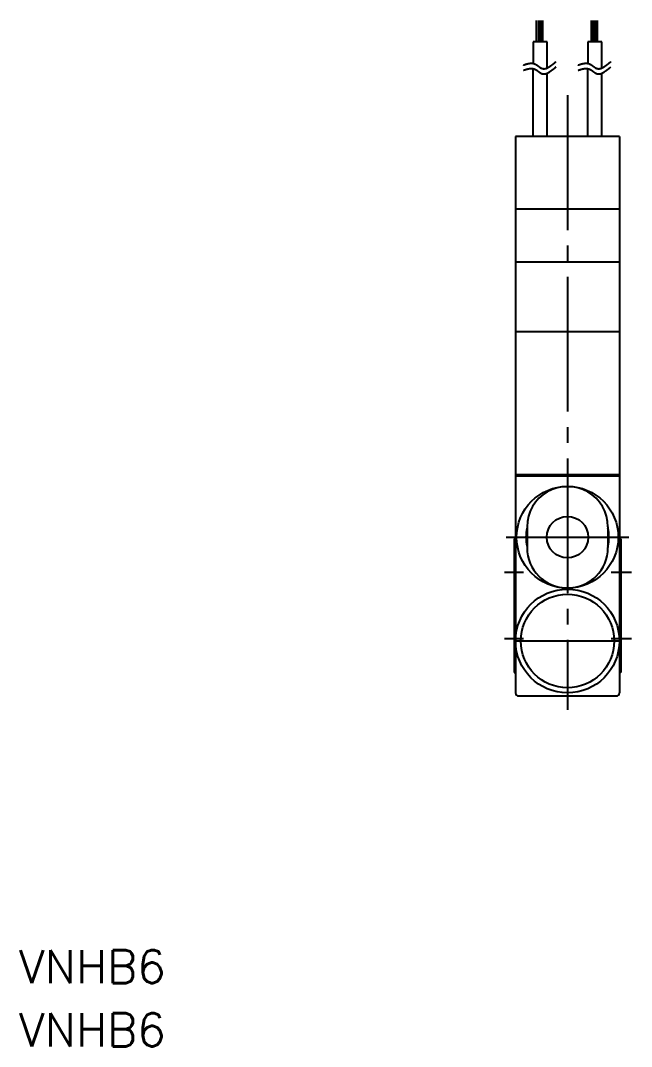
# Model space of a CAD drawing. Extents: x 47 to 209, y 151 to 271.
# Drawn here: x 46.9 to 105.8, y 150.9 to 249.8 of the extents above; entities that cross this region are included whole.
import ezdxf

# ---------------------------------------------------------------- set-up
doc = ezdxf.new("R2010")
doc.units = 0
doc.linetypes.add('CENTER', pattern=[17.5, 13, -1.5, 1.5, -1.5])
doc.layers.get('0').update_dxf_attribs({"linetype": 'CONTINUOUS'})
doc.layers.add('CENTER', color=1, linetype='CENTER')
doc.styles.get("Standard").update_dxf_attribs({"font": 'txt.shx', "bigfont": '@extfont2.shx'})

msp = doc.modelspace()

# ---------------------------------------------------------------- linework, layer by layer
at = {"color": 7, "linetype": 'CONTINUOUS'}
for p, q in [((96.61, 247.696), (96.61, 249.752)), ((96.81, 247.696), (96.81, 249.752)), ((97.01, 247.696), (97.01, 249.752)), ((97.21, 247.696), (97.21, 249.752)), ((101.89, 247.696), (101.89, 249.752)), ((102.09, 247.696), (102.09, 249.752)), ((102.29, 247.696), (102.29, 249.752)), ((102.49, 247.696), (102.49, 249.752)), ((96.272, 247.696), (96.272, 245.589)), ((97.622, 247.696), (96.272, 247.696)), ((97.622, 245.232), (97.622, 247.696)), ((101.552, 247.696), (101.552, 245.589)), ((102.902, 247.696), (101.552, 247.696)), ((102.902, 245.232), (102.902, 247.696)), ((96.272, 238.562), (96.272, 245.083)), ((97.622, 238.562), (97.622, 244.645)), ((101.552, 238.562), (101.552, 245.083)), ((102.902, 238.562), (102.902, 244.645)), ((104.587, 238.562), (94.587, 238.562)), ((94.587, 238.562), (94.587, 184.962)), ((104.587, 238.562), (104.587, 184.962)), ((104.587, 231.562), (94.587, 231.562)), ((104.587, 226.462), (94.587, 226.462)), ((104.587, 219.762), (94.587, 219.762)), ((104.587, 205.962), (94.587, 205.962)), ((94.587, 205.862), (104.587, 205.862)), ((95.687, 200.962), (95.687, 198.962)), ((103.487, 200.962), (103.487, 198.962)), ((94.437, 199.812), (94.587, 199.812)), ((94.437, 199.812), (94.437, 186.912)), ((104.737, 199.812), (104.587, 199.812)), ((104.737, 199.812), (104.737, 186.912)), ((94.587, 198.534), (94.437, 198.534)), ((104.737, 198.534), (104.587, 198.534)), ((94.587, 193.89), (94.437, 193.89)), ((104.737, 193.89), (104.587, 193.89)), ((94.587, 193.312), (94.437, 193.312)), ((104.737, 193.312), (104.587, 193.312)), ((94.437, 186.912), (94.587, 186.912)), ((104.737, 186.912), (104.587, 186.912)), ((94.887, 184.662), (104.287, 184.662))]:
    msp.add_line(p, q, dxfattribs=at)
at = {"color": 3}
for points in [[(98.467, 245.776, 0), (98.46, 245.769, 0), (98.452, 245.761, 0), (98.444, 245.753, 0), (98.437, 245.745, 0), (98.429, 245.737, 0), (98.421, 245.73, 0), (98.413, 245.722, 0), (98.406, 245.714, 0), (98.398, 245.707, 0), (98.39, 245.699, 0), (98.382, 245.692, 0), (98.374, 245.685, 0), (98.366, 245.677, 0), (98.358, 245.67, 0), (98.35, 245.663, 0), (98.342, 245.655, 0), (98.334, 245.648, 0), (98.325, 245.641, 0), (98.317, 245.634, 0), (98.309, 245.627, 0), (98.301, 245.62, 0), (98.293, 245.613, 0), (98.284, 245.606, 0), (98.276, 245.599, 0), (98.267, 245.592, 0), (98.259, 245.585, 0), (98.251, 245.578, 0), (98.242, 245.571, 0), (98.234, 245.564, 0), (98.225, 245.557, 0), (98.217, 245.55, 0), (98.208, 245.544, 0), (98.2, 245.537, 0), (98.191, 245.53, 0), (98.182, 245.524, 0), (98.174, 245.517, 0), (98.165, 245.51, 0), (98.156, 245.504, 0), (98.147, 245.497, 0), (98.139, 245.49, 0), (98.13, 245.484, 0), (98.121, 245.477, 0), (98.112, 245.471, 0), (98.103, 245.464, 0), (98.095, 245.458, 0), (98.086, 245.451, 0), (98.077, 245.445, 0), (98.068, 245.438, 0), (98.059, 245.432, 0), (98.05, 245.426, 0), (98.041, 245.419, 0), (98.032, 245.413, 0), (98.023, 245.406, 0), (98.014, 245.4, 0), (98.005, 245.394, 0), (97.996, 245.387, 0), (97.986, 245.381, 0), (97.977, 245.374, 0), (97.968, 245.368, 0), (97.959, 245.362, 0), (97.95, 245.355, 0), (97.941, 245.349, 0), (97.931, 245.343, 0), (97.922, 245.336, 0), (97.913, 245.33, 0), (97.903, 245.323, 0), (97.894, 245.317, 0), (97.885, 245.311, 0), (97.876, 245.304, 0), (97.866, 245.298, 0), (97.857, 245.292, 0), (97.847, 245.285, 0), (97.838, 245.279, 0), (97.829, 245.273, 0), (97.819, 245.266, 0), (97.81, 245.26, 0), (97.8, 245.254, 0), (97.791, 245.248, 0), (97.781, 245.242, 0), (97.772, 245.235, 0), (97.762, 245.229, 0), (97.753, 245.223, 0), (97.743, 245.217, 0), (97.734, 245.212, 0), (97.724, 245.206, 0), (97.714, 245.2, 0), (97.704, 245.194, 0), (97.695, 245.189, 0), (97.685, 245.183, 0), (97.675, 245.178, 0), (97.665, 245.173, 0), (97.656, 245.167, 0), (97.646, 245.162, 0), (97.636, 245.157, 0), (97.626, 245.152, 0), (97.616, 245.147, 0), (97.606, 245.143, 0), (97.596, 245.138, 0), (97.586, 245.134, 0), (97.576, 245.13, 0), (97.566, 245.125, 0), (97.555, 245.121, 0), (97.545, 245.118, 0), (97.535, 245.114, 0), (97.525, 245.11, 0), (97.514, 245.107, 0), (97.504, 245.104, 0), (97.493, 245.101, 0), (97.483, 245.098, 0), (97.473, 245.095, 0), (97.462, 245.092, 0), (97.452, 245.09, 0), (97.441, 245.088, 0), (97.43, 245.086, 0), (97.42, 245.084, 0), (97.409, 245.083, 0), (97.398, 245.081, 0), (97.387, 245.08, 0), (97.376, 245.079, 0), (97.366, 245.079, 0), (97.355, 245.078, 0), (97.344, 245.078, 0), (97.333, 245.078, 0), (97.322, 245.078, 0), (97.311, 245.078, 0), (97.299, 245.079, 0), (97.288, 245.08, 0), (97.277, 245.08, 0), (97.266, 245.082, 0), (97.255, 245.083, 0), (97.244, 245.084, 0), (97.233, 245.086, 0), (97.222, 245.088, 0), (97.211, 245.09, 0), (97.201, 245.093, 0), (97.19, 245.095, 0), (97.179, 245.098, 0), (97.168, 245.101, 0), (97.158, 245.104, 0), (97.147, 245.107, 0), (97.137, 245.11, 0), (97.126, 245.114, 0), (97.116, 245.118, 0), (97.106, 245.121, 0), (97.095, 245.125, 0), (97.085, 245.13, 0), (97.075, 245.134, 0), (97.065, 245.139, 0), (97.056, 245.143, 0), (97.046, 245.148, 0), (97.036, 245.153, 0), (97.027, 245.158, 0), (97.017, 245.163, 0), (97.008, 245.169, 0), (96.998, 245.174, 0), (96.989, 245.18, 0), (96.98, 245.186, 0), (96.971, 245.191, 0), (96.961, 245.197, 0), (96.952, 245.203, 0), (96.943, 245.209, 0), (96.934, 245.215, 0), (96.925, 245.222, 0), (96.916, 245.228, 0), (96.907, 245.234, 0), (96.898, 245.241, 0), (96.889, 245.247, 0), (96.881, 245.254, 0), (96.872, 245.26, 0), (96.863, 245.267, 0), (96.854, 245.274, 0), (96.846, 245.28, 0), (96.837, 245.287, 0), (96.828, 245.294, 0), (96.819, 245.301, 0), (96.811, 245.308, 0), (96.802, 245.314, 0), (96.793, 245.321, 0), (96.784, 245.328, 0), (96.775, 245.335, 0), (96.767, 245.342, 0), (96.758, 245.348, 0), (96.749, 245.355, 0), (96.74, 245.362, 0), (96.731, 245.369, 0), (96.722, 245.375, 0), (96.714, 245.382, 0), (96.705, 245.389, 0), (96.696, 245.395, 0), (96.687, 245.402, 0), (96.678, 245.408, 0), (96.668, 245.414, 0), (96.659, 245.421, 0), (96.65, 245.427, 0), (96.641, 245.433, 0), (96.632, 245.439, 0), (96.622, 245.445, 0), (96.613, 245.451, 0), (96.603, 245.457, 0), (96.594, 245.463, 0), (96.584, 245.468, 0), (96.575, 245.474, 0), (96.565, 245.479, 0), (96.555, 245.485, 0), (96.546, 245.49, 0), (96.536, 245.495, 0), (96.526, 245.5, 0), (96.516, 245.505, 0), (96.506, 245.51, 0), (96.496, 245.515, 0), (96.486, 245.52, 0), (96.476, 245.524, 0), (96.466, 245.529, 0), (96.456, 245.533, 0), (96.446, 245.537, 0), (96.435, 245.541, 0), (96.425, 245.545, 0), (96.415, 245.549, 0), (96.405, 245.553, 0), (96.394, 245.557, 0), (96.384, 245.56, 0), (96.373, 245.563, 0), (96.363, 245.567, 0), (96.353, 245.57, 0), (96.342, 245.573, 0), (96.331, 245.575, 0), (96.321, 245.578, 0), (96.31, 245.581, 0), (96.3, 245.583, 0), (96.289, 245.585, 0), (96.278, 245.587, 0), (96.268, 245.589, 0), (96.257, 245.591, 0), (96.246, 245.593, 0), (96.235, 245.595, 0), (96.225, 245.596, 0), (96.214, 245.597, 0), (96.203, 245.599, 0), (96.192, 245.6, 0), (96.181, 245.601, 0), (96.17, 245.601, 0), (96.159, 245.602, 0), (96.148, 245.603, 0), (96.137, 245.603, 0), (96.126, 245.603, 0), (96.115, 245.604, 0), (96.104, 245.604, 0), (96.093, 245.604, 0), (96.082, 245.604, 0), (96.071, 245.604, 0), (96.06, 245.603, 0), (96.049, 245.603, 0), (96.038, 245.602, 0), (96.027, 245.602, 0), (96.016, 245.601, 0), (96.005, 245.6, 0), (95.994, 245.599, 0), (95.983, 245.598, 0), (95.972, 245.597, 0), (95.961, 245.596, 0), (95.95, 245.595, 0), (95.939, 245.594, 0), (95.928, 245.592, 0), (95.917, 245.591, 0), (95.906, 245.589, 0), (95.895, 245.588, 0), (95.883, 245.586, 0), (95.873, 245.584, 0), (95.862, 245.583, 0), (95.85, 245.581, 0), (95.839, 245.579, 0), (95.828, 245.577, 0), (95.817, 245.575, 0), (95.806, 245.572, 0), (95.796, 245.57, 0), (95.784, 245.568, 0), (95.774, 245.566, 0), (95.763, 245.563, 0), (95.752, 245.561, 0), (95.741, 245.559, 0), (95.73, 245.556, 0), (95.719, 245.554, 0), (95.708, 245.551, 0), (95.698, 245.548, 0), (95.687, 245.546, 0), (95.676, 245.543, 0), (95.665, 245.54, 0), (95.654, 245.537, 0), (95.644, 245.535, 0), (95.633, 245.532, 0), (95.622, 245.529, 0), (95.612, 245.526, 0), (95.601, 245.523, 0), (95.591, 245.52, 0), (95.58, 245.517, 0), (95.569, 245.514, 0), (95.559, 245.511, 0), (95.548, 245.508, 0), (95.538, 245.504, 0), (95.527, 245.501, 0), (95.517, 245.498, 0), (95.507, 245.494, 0), (95.496, 245.491, 0), (95.486, 245.487, 0), (95.475, 245.484, 0), (95.465, 245.48, 0), (95.455, 245.477, 0), (95.445, 245.473, 0), (95.434, 245.469, 0), (95.424, 245.465, 0), (95.414, 245.461, 0), (95.404, 245.458, 0), (95.393, 245.454, 0), (95.383, 245.449, 0), (95.373, 245.445, 0), (95.363, 245.441, 0), (95.353, 245.437, 0), (95.343, 245.433, 0), (95.333, 245.428, 0)], [(98.467, 245.271, 0), (98.46, 245.263, 0), (98.452, 245.255, 0), (98.444, 245.248, 0), (98.437, 245.24, 0), (98.429, 245.232, 0), (98.421, 245.224, 0), (98.413, 245.217, 0), (98.406, 245.209, 0), (98.398, 245.202, 0), (98.39, 245.194, 0), (98.382, 245.187, 0), (98.374, 245.179, 0), (98.366, 245.172, 0), (98.358, 245.165, 0), (98.35, 245.157, 0), (98.342, 245.15, 0), (98.334, 245.143, 0), (98.325, 245.136, 0), (98.317, 245.129, 0), (98.309, 245.121, 0), (98.301, 245.114, 0), (98.293, 245.107, 0), (98.284, 245.1, 0), (98.276, 245.093, 0), (98.267, 245.086, 0), (98.259, 245.079, 0), (98.251, 245.073, 0), (98.242, 245.066, 0), (98.234, 245.059, 0), (98.225, 245.052, 0), (98.217, 245.045, 0), (98.208, 245.039, 0), (98.2, 245.032, 0), (98.191, 245.025, 0), (98.182, 245.018, 0), (98.174, 245.012, 0), (98.165, 245.005, 0), (98.156, 244.998, 0), (98.147, 244.992, 0), (98.139, 244.985, 0), (98.13, 244.979, 0), (98.121, 244.972, 0), (98.112, 244.966, 0), (98.103, 244.959, 0), (98.095, 244.953, 0), (98.086, 244.946, 0), (98.077, 244.94, 0), (98.068, 244.933, 0), (98.059, 244.927, 0), (98.05, 244.92, 0), (98.041, 244.914, 0), (98.032, 244.907, 0), (98.023, 244.901, 0), (98.014, 244.895, 0), (98.005, 244.888, 0), (97.996, 244.882, 0), (97.986, 244.876, 0), (97.977, 244.869, 0), (97.968, 244.863, 0), (97.959, 244.856, 0), (97.95, 244.85, 0), (97.941, 244.844, 0), (97.931, 244.837, 0), (97.922, 244.831, 0), (97.913, 244.825, 0), (97.903, 244.818, 0), (97.894, 244.812, 0), (97.885, 244.806, 0), (97.876, 244.799, 0), (97.866, 244.793, 0), (97.857, 244.786, 0), (97.847, 244.78, 0), (97.838, 244.774, 0), (97.829, 244.767, 0), (97.819, 244.761, 0), (97.81, 244.755, 0), (97.8, 244.749, 0), (97.791, 244.742, 0), (97.781, 244.736, 0), (97.772, 244.73, 0), (97.762, 244.724, 0), (97.753, 244.718, 0), (97.743, 244.712, 0), (97.734, 244.706, 0), (97.724, 244.701, 0), (97.714, 244.695, 0), (97.704, 244.689, 0), (97.695, 244.684, 0), (97.685, 244.678, 0), (97.675, 244.673, 0), (97.665, 244.667, 0), (97.656, 244.662, 0), (97.646, 244.657, 0), (97.636, 244.652, 0), (97.626, 244.647, 0), (97.616, 244.642, 0), (97.606, 244.638, 0), (97.596, 244.633, 0), (97.586, 244.629, 0), (97.576, 244.624, 0), (97.566, 244.62, 0), (97.555, 244.616, 0), (97.545, 244.612, 0), (97.535, 244.609, 0), (97.525, 244.605, 0), (97.514, 244.602, 0), (97.504, 244.598, 0), (97.493, 244.595, 0), (97.483, 244.593, 0), (97.473, 244.59, 0), (97.462, 244.587, 0), (97.452, 244.585, 0), (97.441, 244.583, 0), (97.43, 244.581, 0), (97.42, 244.579, 0), (97.409, 244.577, 0), (97.398, 244.576, 0), (97.387, 244.575, 0), (97.376, 244.574, 0), (97.366, 244.573, 0), (97.355, 244.573, 0), (97.344, 244.573, 0), (97.333, 244.573, 0), (97.322, 244.573, 0), (97.311, 244.573, 0), (97.299, 244.574, 0), (97.288, 244.574, 0), (97.277, 244.575, 0), (97.266, 244.576, 0), (97.255, 244.578, 0), (97.244, 244.579, 0), (97.233, 244.581, 0), (97.222, 244.583, 0), (97.211, 244.585, 0), (97.201, 244.587, 0), (97.19, 244.59, 0), (97.179, 244.593, 0), (97.168, 244.595, 0), (97.158, 244.598, 0), (97.147, 244.602, 0), (97.137, 244.605, 0), (97.126, 244.609, 0), (97.116, 244.612, 0), (97.106, 244.616, 0), (97.095, 244.62, 0), (97.085, 244.625, 0), (97.075, 244.629, 0), (97.065, 244.633, 0), (97.056, 244.638, 0), (97.046, 244.643, 0), (97.036, 244.648, 0), (97.027, 244.653, 0), (97.017, 244.658, 0), (97.008, 244.664, 0), (96.998, 244.669, 0), (96.989, 244.675, 0), (96.98, 244.68, 0), (96.971, 244.686, 0), (96.961, 244.692, 0), (96.952, 244.698, 0), (96.943, 244.704, 0), (96.934, 244.71, 0), (96.925, 244.716, 0), (96.916, 244.723, 0), (96.907, 244.729, 0), (96.898, 244.736, 0), (96.889, 244.742, 0), (96.881, 244.749, 0), (96.872, 244.755, 0), (96.863, 244.762, 0), (96.854, 244.768, 0), (96.846, 244.775, 0), (96.837, 244.782, 0), (96.828, 244.789, 0), (96.819, 244.796, 0), (96.811, 244.802, 0), (96.802, 244.809, 0), (96.793, 244.816, 0), (96.784, 244.823, 0), (96.775, 244.83, 0), (96.767, 244.836, 0), (96.758, 244.843, 0), (96.749, 244.85, 0), (96.74, 244.857, 0), (96.731, 244.863, 0), (96.722, 244.87, 0), (96.714, 244.877, 0), (96.705, 244.883, 0), (96.696, 244.89, 0), (96.687, 244.896, 0), (96.678, 244.903, 0), (96.668, 244.909, 0), (96.659, 244.916, 0), (96.65, 244.922, 0), (96.641, 244.928, 0), (96.632, 244.934, 0), (96.622, 244.94, 0), (96.613, 244.946, 0), (96.603, 244.952, 0), (96.594, 244.958, 0), (96.584, 244.963, 0), (96.575, 244.969, 0), (96.565, 244.974, 0), (96.555, 244.98, 0), (96.546, 244.985, 0), (96.536, 244.99, 0), (96.526, 244.995, 0), (96.516, 245, 0), (96.506, 245.005, 0), (96.496, 245.01, 0), (96.486, 245.014, 0), (96.476, 245.019, 0), (96.466, 245.023, 0), (96.456, 245.028, 0), (96.446, 245.032, 0), (96.435, 245.036, 0), (96.425, 245.04, 0), (96.415, 245.044, 0), (96.405, 245.048, 0), (96.394, 245.051, 0), (96.384, 245.055, 0), (96.373, 245.058, 0), (96.363, 245.061, 0), (96.353, 245.064, 0), (96.342, 245.067, 0), (96.331, 245.07, 0), (96.321, 245.073, 0), (96.31, 245.075, 0), (96.3, 245.078, 0), (96.289, 245.08, 0), (96.278, 245.082, 0), (96.268, 245.084, 0), (96.257, 245.086, 0), (96.246, 245.088, 0), (96.235, 245.089, 0), (96.225, 245.091, 0), (96.214, 245.092, 0), (96.203, 245.093, 0), (96.192, 245.094, 0), (96.181, 245.095, 0), (96.17, 245.096, 0), (96.159, 245.097, 0), (96.148, 245.097, 0), (96.137, 245.098, 0), (96.126, 245.098, 0), (96.115, 245.098, 0), (96.104, 245.099, 0), (96.093, 245.099, 0), (96.082, 245.099, 0), (96.071, 245.098, 0), (96.06, 245.098, 0), (96.049, 245.098, 0), (96.038, 245.097, 0), (96.027, 245.097, 0), (96.016, 245.096, 0), (96.005, 245.095, 0), (95.994, 245.094, 0), (95.983, 245.093, 0), (95.972, 245.092, 0), (95.961, 245.091, 0), (95.95, 245.09, 0), (95.939, 245.089, 0), (95.928, 245.087, 0), (95.917, 245.086, 0), (95.906, 245.084, 0), (95.895, 245.083, 0), (95.883, 245.081, 0), (95.873, 245.079, 0), (95.862, 245.077, 0), (95.85, 245.075, 0), (95.839, 245.073, 0), (95.828, 245.071, 0), (95.817, 245.069, 0), (95.806, 245.067, 0), (95.796, 245.065, 0), (95.784, 245.063, 0), (95.774, 245.061, 0), (95.763, 245.058, 0), (95.752, 245.056, 0), (95.741, 245.053, 0), (95.73, 245.051, 0), (95.719, 245.048, 0), (95.708, 245.046, 0), (95.698, 245.043, 0), (95.687, 245.04, 0), (95.676, 245.038, 0), (95.665, 245.035, 0), (95.654, 245.032, 0), (95.644, 245.029, 0), (95.633, 245.027, 0), (95.622, 245.024, 0), (95.612, 245.021, 0), (95.601, 245.018, 0), (95.591, 245.015, 0), (95.58, 245.012, 0), (95.569, 245.009, 0), (95.559, 245.006, 0), (95.548, 245.002, 0), (95.538, 244.999, 0), (95.527, 244.996, 0), (95.517, 244.993, 0), (95.507, 244.989, 0), (95.496, 244.986, 0), (95.486, 244.982, 0), (95.475, 244.979, 0), (95.465, 244.975, 0), (95.455, 244.971, 0), (95.445, 244.968, 0), (95.434, 244.964, 0), (95.424, 244.96, 0), (95.414, 244.956, 0), (95.404, 244.952, 0), (95.393, 244.948, 0), (95.383, 244.944, 0), (95.373, 244.94, 0), (95.363, 244.936, 0), (95.353, 244.932, 0), (95.343, 244.927, 0), (95.333, 244.923, 0)], [(103.747, 245.776, 0), (103.74, 245.769, 0), (103.732, 245.761, 0), (103.724, 245.753, 0), (103.717, 245.745, 0), (103.709, 245.737, 0), (103.701, 245.73, 0), (103.693, 245.722, 0), (103.686, 245.714, 0), (103.678, 245.707, 0), (103.67, 245.699, 0), (103.662, 245.692, 0), (103.654, 245.685, 0), (103.646, 245.677, 0), (103.638, 245.67, 0), (103.63, 245.663, 0), (103.622, 245.655, 0), (103.614, 245.648, 0), (103.605, 245.641, 0), (103.597, 245.634, 0), (103.589, 245.627, 0), (103.581, 245.62, 0), (103.573, 245.613, 0), (103.564, 245.606, 0), (103.556, 245.599, 0), (103.547, 245.592, 0), (103.539, 245.585, 0), (103.531, 245.578, 0), (103.522, 245.571, 0), (103.514, 245.564, 0), (103.505, 245.557, 0), (103.497, 245.55, 0), (103.488, 245.544, 0), (103.48, 245.537, 0), (103.471, 245.53, 0), (103.462, 245.524, 0), (103.454, 245.517, 0), (103.445, 245.51, 0), (103.436, 245.504, 0), (103.427, 245.497, 0), (103.419, 245.49, 0), (103.41, 245.484, 0), (103.401, 245.477, 0), (103.392, 245.471, 0), (103.383, 245.464, 0), (103.375, 245.458, 0), (103.366, 245.451, 0), (103.357, 245.445, 0), (103.348, 245.438, 0), (103.339, 245.432, 0), (103.33, 245.426, 0), (103.321, 245.419, 0), (103.312, 245.413, 0), (103.303, 245.406, 0), (103.294, 245.4, 0), (103.285, 245.394, 0), (103.276, 245.387, 0), (103.266, 245.381, 0), (103.257, 245.374, 0), (103.248, 245.368, 0), (103.239, 245.362, 0), (103.23, 245.355, 0), (103.221, 245.349, 0), (103.211, 245.343, 0), (103.202, 245.336, 0), (103.193, 245.33, 0), (103.183, 245.323, 0), (103.174, 245.317, 0), (103.165, 245.311, 0), (103.156, 245.304, 0), (103.146, 245.298, 0), (103.137, 245.292, 0), (103.127, 245.285, 0), (103.118, 245.279, 0), (103.109, 245.273, 0), (103.099, 245.266, 0), (103.09, 245.26, 0), (103.08, 245.254, 0), (103.071, 245.248, 0), (103.061, 245.242, 0), (103.052, 245.235, 0), (103.042, 245.229, 0), (103.033, 245.223, 0), (103.023, 245.217, 0), (103.013, 245.212, 0), (103.004, 245.206, 0), (102.994, 245.2, 0), (102.984, 245.194, 0), (102.975, 245.189, 0), (102.965, 245.183, 0), (102.955, 245.178, 0), (102.945, 245.173, 0), (102.936, 245.167, 0), (102.926, 245.162, 0), (102.916, 245.157, 0), (102.906, 245.152, 0), (102.896, 245.147, 0), (102.886, 245.143, 0), (102.876, 245.138, 0), (102.866, 245.134, 0), (102.856, 245.13, 0), (102.846, 245.125, 0), (102.835, 245.121, 0), (102.825, 245.118, 0), (102.815, 245.114, 0), (102.805, 245.11, 0), (102.794, 245.107, 0), (102.784, 245.104, 0), (102.774, 245.101, 0), (102.763, 245.098, 0), (102.753, 245.095, 0), (102.742, 245.092, 0), (102.732, 245.09, 0), (102.721, 245.088, 0), (102.71, 245.086, 0), (102.7, 245.084, 0), (102.689, 245.083, 0), (102.678, 245.081, 0), (102.667, 245.08, 0), (102.656, 245.079, 0), (102.645, 245.079, 0), (102.635, 245.078, 0), (102.624, 245.078, 0), (102.613, 245.078, 0), (102.602, 245.078, 0), (102.591, 245.078, 0), (102.579, 245.079, 0), (102.568, 245.08, 0), (102.557, 245.08, 0), (102.546, 245.082, 0), (102.535, 245.083, 0), (102.524, 245.084, 0), (102.513, 245.086, 0), (102.502, 245.088, 0), (102.491, 245.09, 0), (102.481, 245.093, 0), (102.47, 245.095, 0), (102.459, 245.098, 0), (102.448, 245.101, 0), (102.438, 245.104, 0), (102.427, 245.107, 0), (102.417, 245.11, 0), (102.406, 245.114, 0), (102.396, 245.118, 0), (102.386, 245.121, 0), (102.375, 245.125, 0), (102.365, 245.13, 0), (102.355, 245.134, 0), (102.345, 245.139, 0), (102.336, 245.143, 0), (102.326, 245.148, 0), (102.316, 245.153, 0), (102.307, 245.158, 0), (102.297, 245.163, 0), (102.288, 245.169, 0), (102.278, 245.174, 0), (102.269, 245.18, 0), (102.26, 245.186, 0), (102.25, 245.191, 0), (102.241, 245.197, 0), (102.232, 245.203, 0), (102.223, 245.209, 0), (102.214, 245.215, 0), (102.205, 245.222, 0), (102.196, 245.228, 0), (102.187, 245.234, 0), (102.178, 245.241, 0), (102.169, 245.247, 0), (102.161, 245.254, 0), (102.152, 245.26, 0), (102.143, 245.267, 0), (102.134, 245.274, 0), (102.125, 245.28, 0), (102.117, 245.287, 0), (102.108, 245.294, 0), (102.099, 245.301, 0), (102.09, 245.308, 0), (102.082, 245.314, 0), (102.073, 245.321, 0), (102.064, 245.328, 0), (102.055, 245.335, 0), (102.047, 245.342, 0), (102.038, 245.348, 0), (102.029, 245.355, 0), (102.02, 245.362, 0), (102.011, 245.369, 0), (102.003, 245.375, 0), (101.994, 245.382, 0), (101.985, 245.389, 0), (101.976, 245.395, 0), (101.967, 245.402, 0), (101.958, 245.408, 0), (101.949, 245.414, 0), (101.939, 245.421, 0), (101.93, 245.427, 0), (101.921, 245.433, 0), (101.912, 245.439, 0), (101.902, 245.445, 0), (101.893, 245.451, 0), (101.883, 245.457, 0), (101.874, 245.463, 0), (101.864, 245.468, 0), (101.855, 245.474, 0), (101.845, 245.479, 0), (101.835, 245.485, 0), (101.826, 245.49, 0), (101.816, 245.495, 0), (101.806, 245.5, 0), (101.796, 245.505, 0), (101.786, 245.51, 0), (101.776, 245.515, 0), (101.766, 245.52, 0), (101.756, 245.524, 0), (101.746, 245.529, 0), (101.736, 245.533, 0), (101.726, 245.537, 0), (101.715, 245.541, 0), (101.705, 245.545, 0), (101.695, 245.549, 0), (101.685, 245.553, 0), (101.674, 245.557, 0), (101.664, 245.56, 0), (101.653, 245.563, 0), (101.643, 245.567, 0), (101.632, 245.57, 0), (101.622, 245.573, 0), (101.611, 245.575, 0), (101.601, 245.578, 0), (101.59, 245.581, 0), (101.58, 245.583, 0), (101.569, 245.585, 0), (101.558, 245.587, 0), (101.548, 245.589, 0), (101.537, 245.591, 0), (101.526, 245.593, 0), (101.515, 245.595, 0), (101.504, 245.596, 0), (101.494, 245.597, 0), (101.483, 245.599, 0), (101.472, 245.6, 0), (101.461, 245.601, 0), (101.45, 245.601, 0), (101.439, 245.602, 0), (101.428, 245.603, 0), (101.417, 245.603, 0), (101.406, 245.603, 0), (101.395, 245.604, 0), (101.384, 245.604, 0), (101.373, 245.604, 0), (101.362, 245.604, 0), (101.351, 245.604, 0), (101.34, 245.603, 0), (101.329, 245.603, 0), (101.318, 245.602, 0), (101.307, 245.602, 0), (101.296, 245.601, 0), (101.285, 245.6, 0), (101.274, 245.599, 0), (101.263, 245.598, 0), (101.252, 245.597, 0), (101.241, 245.596, 0), (101.23, 245.595, 0), (101.219, 245.594, 0), (101.208, 245.592, 0), (101.197, 245.591, 0), (101.186, 245.589, 0), (101.175, 245.588, 0), (101.164, 245.586, 0), (101.153, 245.584, 0), (101.141, 245.583, 0), (101.13, 245.581, 0), (101.119, 245.579, 0), (101.108, 245.577, 0), (101.097, 245.575, 0), (101.086, 245.572, 0), (101.075, 245.57, 0), (101.065, 245.568, 0), (101.054, 245.566, 0), (101.043, 245.563, 0), (101.032, 245.561, 0), (101.021, 245.559, 0), (101.01, 245.556, 0), (100.999, 245.554, 0), (100.988, 245.551, 0), (100.977, 245.548, 0), (100.967, 245.546, 0), (100.956, 245.543, 0), (100.945, 245.54, 0), (100.934, 245.537, 0), (100.924, 245.535, 0), (100.913, 245.532, 0), (100.902, 245.529, 0), (100.892, 245.526, 0), (100.881, 245.523, 0), (100.87, 245.52, 0), (100.86, 245.517, 0), (100.849, 245.514, 0), (100.839, 245.511, 0), (100.828, 245.508, 0), (100.818, 245.504, 0), (100.807, 245.501, 0), (100.797, 245.498, 0), (100.787, 245.494, 0), (100.776, 245.491, 0), (100.766, 245.487, 0), (100.755, 245.484, 0), (100.745, 245.48, 0), (100.735, 245.477, 0), (100.724, 245.473, 0), (100.714, 245.469, 0), (100.704, 245.465, 0), (100.694, 245.461, 0), (100.684, 245.458, 0), (100.673, 245.454, 0), (100.663, 245.449, 0), (100.653, 245.445, 0), (100.643, 245.441, 0), (100.633, 245.437, 0), (100.623, 245.433, 0), (100.613, 245.428, 0)], [(103.747, 245.271, 0), (103.74, 245.263, 0), (103.732, 245.255, 0), (103.724, 245.248, 0), (103.717, 245.24, 0), (103.709, 245.232, 0), (103.701, 245.224, 0), (103.693, 245.217, 0), (103.686, 245.209, 0), (103.678, 245.202, 0), (103.67, 245.194, 0), (103.662, 245.187, 0), (103.654, 245.179, 0), (103.646, 245.172, 0), (103.638, 245.165, 0), (103.63, 245.157, 0), (103.622, 245.15, 0), (103.614, 245.143, 0), (103.605, 245.136, 0), (103.597, 245.129, 0), (103.589, 245.121, 0), (103.581, 245.114, 0), (103.573, 245.107, 0), (103.564, 245.1, 0), (103.556, 245.093, 0), (103.547, 245.086, 0), (103.539, 245.079, 0), (103.531, 245.073, 0), (103.522, 245.066, 0), (103.514, 245.059, 0), (103.505, 245.052, 0), (103.497, 245.045, 0), (103.488, 245.039, 0), (103.48, 245.032, 0), (103.471, 245.025, 0), (103.462, 245.018, 0), (103.454, 245.012, 0), (103.445, 245.005, 0), (103.436, 244.998, 0), (103.427, 244.992, 0), (103.419, 244.985, 0), (103.41, 244.979, 0), (103.401, 244.972, 0), (103.392, 244.966, 0), (103.383, 244.959, 0), (103.375, 244.953, 0), (103.366, 244.946, 0), (103.357, 244.94, 0), (103.348, 244.933, 0), (103.339, 244.927, 0), (103.33, 244.92, 0), (103.321, 244.914, 0), (103.312, 244.907, 0), (103.303, 244.901, 0), (103.294, 244.895, 0), (103.285, 244.888, 0), (103.276, 244.882, 0), (103.266, 244.876, 0), (103.257, 244.869, 0), (103.248, 244.863, 0), (103.239, 244.856, 0), (103.23, 244.85, 0), (103.221, 244.844, 0), (103.211, 244.837, 0), (103.202, 244.831, 0), (103.193, 244.825, 0), (103.183, 244.818, 0), (103.174, 244.812, 0), (103.165, 244.806, 0), (103.156, 244.799, 0), (103.146, 244.793, 0), (103.137, 244.786, 0), (103.127, 244.78, 0), (103.118, 244.774, 0), (103.109, 244.767, 0), (103.099, 244.761, 0), (103.09, 244.755, 0), (103.08, 244.749, 0), (103.071, 244.742, 0), (103.061, 244.736, 0), (103.052, 244.73, 0), (103.042, 244.724, 0), (103.033, 244.718, 0), (103.023, 244.712, 0), (103.013, 244.706, 0), (103.004, 244.701, 0), (102.994, 244.695, 0), (102.984, 244.689, 0), (102.975, 244.684, 0), (102.965, 244.678, 0), (102.955, 244.673, 0), (102.945, 244.667, 0), (102.936, 244.662, 0), (102.926, 244.657, 0), (102.916, 244.652, 0), (102.906, 244.647, 0), (102.896, 244.642, 0), (102.886, 244.638, 0), (102.876, 244.633, 0), (102.866, 244.629, 0), (102.856, 244.624, 0), (102.846, 244.62, 0), (102.835, 244.616, 0), (102.825, 244.612, 0), (102.815, 244.609, 0), (102.805, 244.605, 0), (102.794, 244.602, 0), (102.784, 244.598, 0), (102.774, 244.595, 0), (102.763, 244.593, 0), (102.753, 244.59, 0), (102.742, 244.587, 0), (102.732, 244.585, 0), (102.721, 244.583, 0), (102.71, 244.581, 0), (102.7, 244.579, 0), (102.689, 244.577, 0), (102.678, 244.576, 0), (102.667, 244.575, 0), (102.656, 244.574, 0), (102.645, 244.573, 0), (102.635, 244.573, 0), (102.624, 244.573, 0), (102.613, 244.573, 0), (102.602, 244.573, 0), (102.591, 244.573, 0), (102.579, 244.574, 0), (102.568, 244.574, 0), (102.557, 244.575, 0), (102.546, 244.576, 0), (102.535, 244.578, 0), (102.524, 244.579, 0), (102.513, 244.581, 0), (102.502, 244.583, 0), (102.491, 244.585, 0), (102.481, 244.587, 0), (102.47, 244.59, 0), (102.459, 244.593, 0), (102.448, 244.595, 0), (102.438, 244.598, 0), (102.427, 244.602, 0), (102.417, 244.605, 0), (102.406, 244.609, 0), (102.396, 244.612, 0), (102.386, 244.616, 0), (102.375, 244.62, 0), (102.365, 244.625, 0), (102.355, 244.629, 0), (102.345, 244.633, 0), (102.336, 244.638, 0), (102.326, 244.643, 0), (102.316, 244.648, 0), (102.307, 244.653, 0), (102.297, 244.658, 0), (102.288, 244.664, 0), (102.278, 244.669, 0), (102.269, 244.675, 0), (102.26, 244.68, 0), (102.25, 244.686, 0), (102.241, 244.692, 0), (102.232, 244.698, 0), (102.223, 244.704, 0), (102.214, 244.71, 0), (102.205, 244.716, 0), (102.196, 244.723, 0), (102.187, 244.729, 0), (102.178, 244.736, 0), (102.169, 244.742, 0), (102.161, 244.749, 0), (102.152, 244.755, 0), (102.143, 244.762, 0), (102.134, 244.768, 0), (102.125, 244.775, 0), (102.117, 244.782, 0), (102.108, 244.789, 0), (102.099, 244.796, 0), (102.09, 244.802, 0), (102.082, 244.809, 0), (102.073, 244.816, 0), (102.064, 244.823, 0), (102.055, 244.83, 0), (102.047, 244.836, 0), (102.038, 244.843, 0), (102.029, 244.85, 0), (102.02, 244.857, 0), (102.011, 244.863, 0), (102.003, 244.87, 0), (101.994, 244.877, 0), (101.985, 244.883, 0), (101.976, 244.89, 0), (101.967, 244.896, 0), (101.958, 244.903, 0), (101.949, 244.909, 0), (101.939, 244.916, 0), (101.93, 244.922, 0), (101.921, 244.928, 0), (101.912, 244.934, 0), (101.902, 244.94, 0), (101.893, 244.946, 0), (101.883, 244.952, 0), (101.874, 244.958, 0), (101.864, 244.963, 0), (101.855, 244.969, 0), (101.845, 244.974, 0), (101.835, 244.98, 0), (101.826, 244.985, 0), (101.816, 244.99, 0), (101.806, 244.995, 0), (101.796, 245, 0), (101.786, 245.005, 0), (101.776, 245.01, 0), (101.766, 245.014, 0), (101.756, 245.019, 0), (101.746, 245.023, 0), (101.736, 245.028, 0), (101.726, 245.032, 0), (101.715, 245.036, 0), (101.705, 245.04, 0), (101.695, 245.044, 0), (101.685, 245.048, 0), (101.674, 245.051, 0), (101.664, 245.055, 0), (101.653, 245.058, 0), (101.643, 245.061, 0), (101.632, 245.064, 0), (101.622, 245.067, 0), (101.611, 245.07, 0), (101.601, 245.073, 0), (101.59, 245.075, 0), (101.58, 245.078, 0), (101.569, 245.08, 0), (101.558, 245.082, 0), (101.548, 245.084, 0), (101.537, 245.086, 0), (101.526, 245.088, 0), (101.515, 245.089, 0), (101.504, 245.091, 0), (101.494, 245.092, 0), (101.483, 245.093, 0), (101.472, 245.094, 0), (101.461, 245.095, 0), (101.45, 245.096, 0), (101.439, 245.097, 0), (101.428, 245.097, 0), (101.417, 245.098, 0), (101.406, 245.098, 0), (101.395, 245.098, 0), (101.384, 245.099, 0), (101.373, 245.099, 0), (101.362, 245.099, 0), (101.351, 245.098, 0), (101.34, 245.098, 0), (101.329, 245.098, 0), (101.318, 245.097, 0), (101.307, 245.097, 0), (101.296, 245.096, 0), (101.285, 245.095, 0), (101.274, 245.094, 0), (101.263, 245.093, 0), (101.252, 245.092, 0), (101.241, 245.091, 0), (101.23, 245.09, 0), (101.219, 245.089, 0), (101.208, 245.087, 0), (101.197, 245.086, 0), (101.186, 245.084, 0), (101.175, 245.083, 0), (101.164, 245.081, 0), (101.153, 245.079, 0), (101.141, 245.077, 0), (101.13, 245.075, 0), (101.119, 245.073, 0), (101.108, 245.071, 0), (101.097, 245.069, 0), (101.086, 245.067, 0), (101.075, 245.065, 0), (101.065, 245.063, 0), (101.054, 245.061, 0), (101.043, 245.058, 0), (101.032, 245.056, 0), (101.021, 245.053, 0), (101.01, 245.051, 0), (100.999, 245.048, 0), (100.988, 245.046, 0), (100.977, 245.043, 0), (100.967, 245.04, 0), (100.956, 245.038, 0), (100.945, 245.035, 0), (100.934, 245.032, 0), (100.924, 245.029, 0), (100.913, 245.027, 0), (100.902, 245.024, 0), (100.892, 245.021, 0), (100.881, 245.018, 0), (100.87, 245.015, 0), (100.86, 245.012, 0), (100.849, 245.009, 0), (100.839, 245.006, 0), (100.828, 245.002, 0), (100.818, 244.999, 0), (100.807, 244.996, 0), (100.797, 244.993, 0), (100.787, 244.989, 0), (100.776, 244.986, 0), (100.766, 244.982, 0), (100.755, 244.979, 0), (100.745, 244.975, 0), (100.735, 244.971, 0), (100.724, 244.968, 0), (100.714, 244.964, 0), (100.704, 244.96, 0), (100.694, 244.956, 0), (100.684, 244.952, 0), (100.673, 244.948, 0), (100.663, 244.944, 0), (100.653, 244.94, 0), (100.643, 244.936, 0), (100.633, 244.932, 0), (100.623, 244.927, 0), (100.613, 244.923, 0)]]:
    msp.add_polyline3d(points, dxfattribs=at)
at = {"color": 7, "linetype": 'CONTINUOUS'}
for centre, radius in [((99.587, 199.962), 4.9), ((99.587, 199.962), 2), ((99.587, 189.962), 5), ((99.587, 189.962), 4.5)]:
    msp.add_circle(centre, radius, dxfattribs=at)
for centre, radius, start, end in [((99.587, 200.962), 3.9, 0, 180.00001), ((99.587, 199.962), 4, 167.07062, 192.92939), ((99.587, 199.962), 4, 347.07061, 12.92938), ((99.587, 198.962), 3.9, 180.00001, 0), ((94.887, 184.962), 0.3, 180, 270), ((104.287, 184.962), 0.3, 270, 0)]:
    msp.add_arc(centre, radius, start, end, dxfattribs=at)
at = {"layer": 'CENTER', "color": 1, "linetype": 'CENTER'}
for p, q in [((99.587, 242.562), (99.587, 183.334)), ((93.687, 199.962), (105.487, 199.962)), ((95.359, 196.562), (93.52, 196.562)), ((105.757, 196.562), (103.792, 196.562)), ((95.359, 190.162), (93.52, 190.162)), ((94.437, 189.962), (104.737, 189.962)), ((105.757, 190.162), (103.792, 190.162))]:
    msp.add_line(p, q, dxfattribs=at)

# ---------------------------------------------------------------- texts
at = {"color": 7, "linetype": 'CONTINUOUS'}
for p in [(46.728, 156.984), (46.728, 150.887)]:
    msp.add_text('VNHB6', height=3.2, dxfattribs=at).set_placement(p)

doc.saveas('drawing.dxf')
